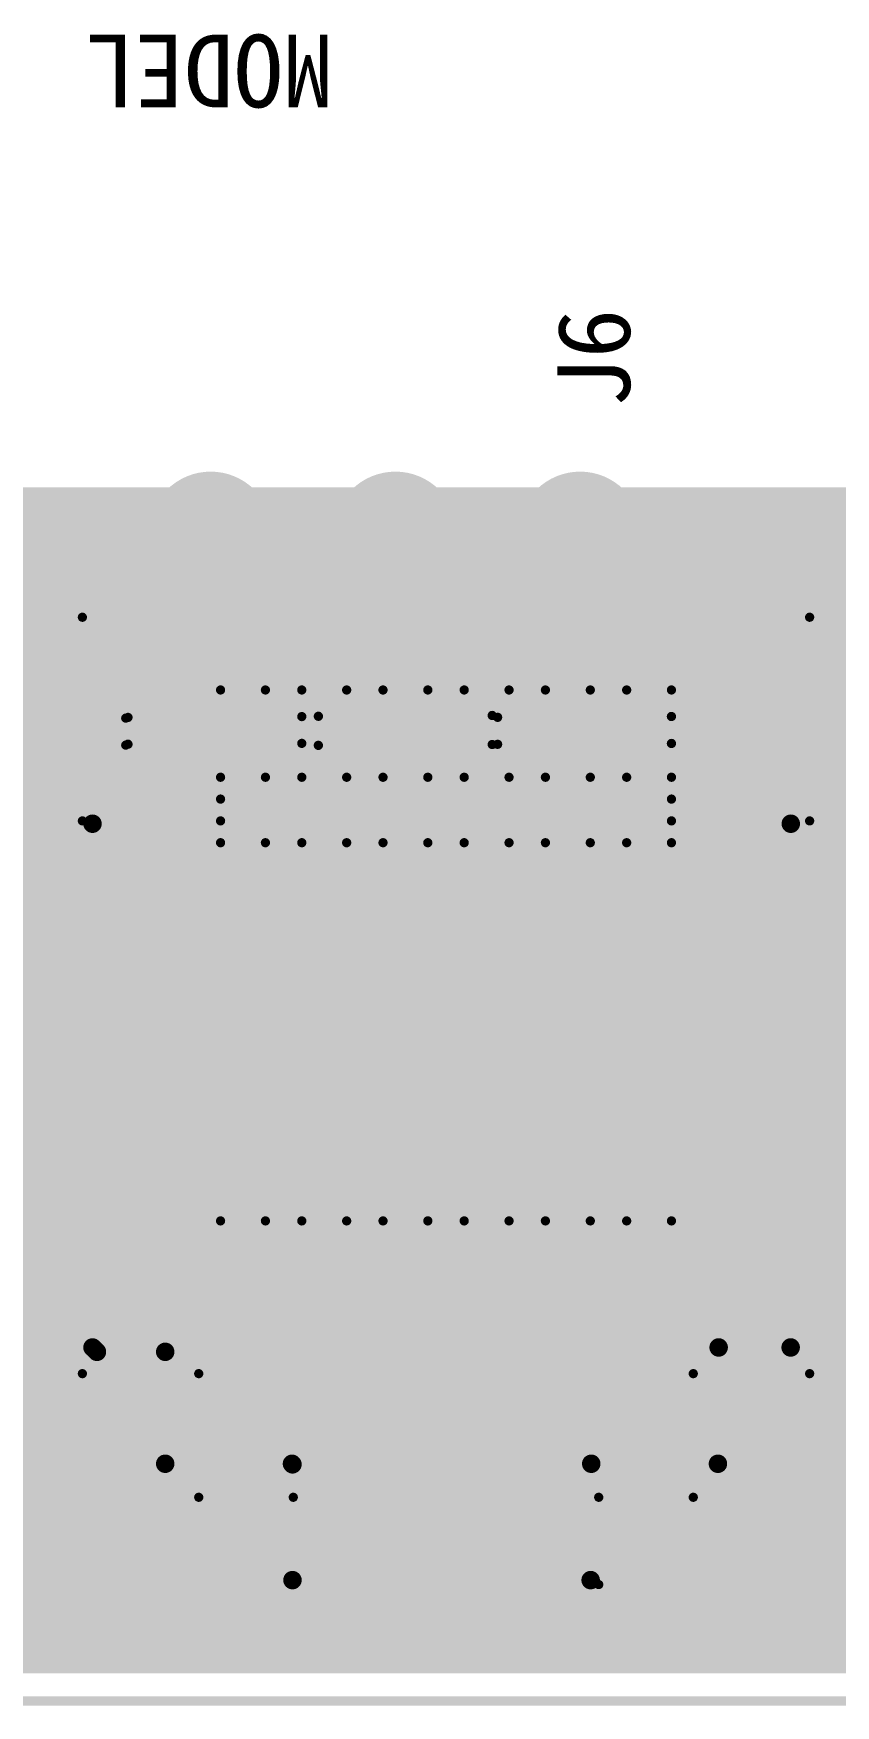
# Model space of a CAD drawing. Header units: millimetres. Extents: x 2043 to 2402, y 736 to 931.
# Drawn here: x 2230.59 to 2241.62, y 795.14 to 818.13 of the extents above; entities that cross this region are included whole.
import ezdxf

# ---------------------------------------------------------------- set-up
doc = ezdxf.new("R2010")
doc.units = ezdxf.units.MM
for name, color, linetype in [('BottomSolder', 6, 'Continuous'), ('TopOverlay', 2, 'Continuous'), ('TopSolder', 216, 'Continuous')]:
    doc.layers.add(name, color=color, linetype=linetype)
doc.styles.get("Standard").update_dxf_attribs({"font": '', "height": 0.8})
doc.styles.get('Standard').set_extended_font_data('SimHei')

# ---------------------------------------------------------------- blocks, each defined once
blk = doc.blocks.new('RJ11_10')
at = {"layer": 'BottomSolder'}
for points, const_width in [([(0.674, 4.978, 1), (2.526, 4.978, 1)], 1.852), ([(-5.326, 3.073, 1), (-4.474, 3.073, 1)], 0.852), ([(-7.866, 1.803, 1), (-7.014, 1.803, 1)], 0.852), ([(-5.326, 0.533, 1), (-4.474, 0.533, 1)], 0.852), ([(-7.866, -0.737, 1), (-7.014, -0.737, 1)], 0.852), ([(-5.326, -2.007, 1), (-4.474, -2.007, 1)], 0.852), ([(-7.866, -3.277, 1), (-7.014, -3.277, 1)], 0.852), ([(0.674, -5.182, 1), (2.526, -5.182, 1)], 1.852)]:
    blk.add_lwpolyline(points, format="xyb", close=True, dxfattribs=dict(at, const_width=const_width))
at = {"layer": 'TopOverlay', "const_width": 0.254}
for points in [[(5.45, 7.828), (-5.45, 7.828)], [(-5.45, 7.828), (-5.45, 6.628)], [(5.45, 7.828), (5.45, 6.628)], [(-7.95, 6.628), (-7.95, -6.832)], [(7.95, 6.628), (-7.95, 6.628)], [(7.95, 6.628), (7.95, -6.832)], [(-3.45, -4.902), (-3.45, 4.7)], [(3.75, 4.698), (-3.45, 4.7)], [(3.75, 4.698), (3.75, 3.708)], [(5.35, 3.698), (3.75, 3.708)], [(5.35, 3.698), (5.35, 1.956)], [(6.95, 1.948), (5.35, 1.956)], [(6.95, 1.948), (6.95, -2.152)], [(5.357, -2.152), (5.35, -2.159)], [(5.357, -2.152), (5.35, -2.159)], [(5.35, -2.159), (5.35, -3.902)], [(6.95, -2.152), (5.357, -2.152)], [(3.811, -3.902), (3.811, -4.841)], [(5.35, -3.902), (3.811, -3.902)], [(3.75, -4.902), (-3.45, -4.902)], [(3.811, -4.841), (3.75, -4.902)], [(7.95, -6.832), (-7.95, -6.832)], [(-5.45, -6.832), (-5.45, -8.032)], [(5.45, -6.832), (5.45, -8.032)], [(5.45, -8.032), (-5.45, -8.032)]]:
    blk.add_lwpolyline(points, dxfattribs=at)
at = {"layer": 'TopOverlay', "const_width": 0.127}
for points in [[(-5.514, 7.828, 1), (-5.387, 7.828, 1)], [(-5.514, 7.828, 1), (-5.387, 7.828, 1)], [(5.386, 7.828, 1), (5.513, 7.828, 1)], [(5.386, 7.828, 1), (5.513, 7.828, 1)], [(-8.014, 6.628, 1), (-7.887, 6.628, 1)], [(-8.014, 6.628, 1), (-7.887, 6.628, 1)], [(-5.514, 6.628, 1), (-5.387, 6.628, 1)], [(5.386, 6.628, 1), (5.513, 6.628, 1)], [(7.886, 6.628, 1), (8.013, 6.628, 1)], [(7.886, 6.628, 1), (8.013, 6.628, 1)], [(-3.514, 4.7, 1), (-3.387, 4.7, 1)], [(-3.514, 4.7, 1), (-3.387, 4.7, 1)], [(3.687, 4.698, 1), (3.814, 4.698, 1)], [(3.687, 4.698, 1), (3.814, 4.698, 1)], [(3.687, 3.708, 1), (3.814, 3.708, 1)], [(3.687, 3.708, 1), (3.814, 3.708, 1)], [(5.286, 3.698, 1), (5.413, 3.698, 1)], [(5.286, 3.698, 1), (5.413, 3.698, 1)], [(5.286, 1.956, 1), (5.413, 1.956, 1)], [(5.286, 1.956, 1), (5.413, 1.956, 1)], [(6.886, 1.948, 1), (7.013, 1.948, 1)], [(6.886, 1.948, 1), (7.013, 1.948, 1)], [(5.286, -2.159, 1), (5.413, -2.159, 1)], [(5.286, -2.159, 1), (5.413, -2.159, 1)], [(5.286, -2.159, 1), (5.413, -2.159, 1)], [(5.294, -2.152, 1), (5.421, -2.152, 1)], [(5.294, -2.152, 1), (5.421, -2.152, 1)], [(5.294, -2.152, 1), (5.421, -2.152, 1)], [(6.886, -2.152, 1), (7.013, -2.152, 1)], [(6.886, -2.152, 1), (7.013, -2.152, 1)], [(3.747, -3.902, 1), (3.874, -3.902, 1)], [(3.747, -3.902, 1), (3.874, -3.902, 1)], [(5.286, -3.902, 1), (5.413, -3.902, 1)], [(5.286, -3.902, 1), (5.413, -3.902, 1)], [(-3.514, -4.902, 1), (-3.387, -4.902, 1)], [(-3.514, -4.902, 1), (-3.387, -4.902, 1)], [(3.687, -4.902, 1), (3.814, -4.902, 1)], [(3.687, -4.902, 1), (3.814, -4.902, 1)], [(3.747, -4.841, 1), (3.874, -4.841, 1)], [(3.747, -4.841, 1), (3.874, -4.841, 1)], [(-8.014, -6.832, 1), (-7.887, -6.832, 1)], [(-8.014, -6.832, 1), (-7.887, -6.832, 1)], [(-5.514, -6.832, 1), (-5.387, -6.832, 1)], [(5.386, -6.832, 1), (5.513, -6.832, 1)], [(7.886, -6.832, 1), (8.013, -6.832, 1)], [(7.886, -6.832, 1), (8.013, -6.832, 1)], [(-5.514, -8.032, 1), (-5.387, -8.032, 1)], [(-5.514, -8.032, 1), (-5.387, -8.032, 1)], [(5.386, -8.032, 1), (5.513, -8.032, 1)], [(5.386, -8.032, 1), (5.513, -8.032, 1)]]:
    blk.add_lwpolyline(points, format="xyb", close=True, dxfattribs=at)
at = {"layer": 'TopSolder'}
for points, const_width in [([(0.674, 4.978, 1), (2.526, 4.978, 1)], 1.852), ([(-5.326, 3.073, 1), (-4.474, 3.073, 1)], 0.852), ([(-7.866, 1.803, 1), (-7.014, 1.803, 1)], 0.852), ([(-5.326, 0.533, 1), (-4.474, 0.533, 1)], 0.852), ([(-7.866, -0.737, 1), (-7.014, -0.737, 1)], 0.852), ([(-5.326, -2.007, 1), (-4.474, -2.007, 1)], 0.852), ([(-7.866, -3.277, 1), (-7.014, -3.277, 1)], 0.852), ([(0.674, -5.182, 1), (2.526, -5.182, 1)], 1.852)]:
    blk.add_lwpolyline(points, format="xyb", close=True, dxfattribs=dict(at, const_width=const_width))

msp = doc.modelspace()

# ---------------------------------------------------------------- linework, layer by layer
at = {"color": 7, "const_width": 0.128}
for points in [[(2243.015, 811.703), (2229.515, 811.703)], [(2243.015, 811.703), (2229.515, 811.703)], [(2231.265, 799.703), (2231.265, 810.103)], [(2241.265, 810.103), (2231.265, 810.103)], [(2231.265, 799.703), (2231.265, 810.103)], [(2241.265, 810.103), (2231.265, 810.103)], [(2241.265, 799.703), (2241.265, 810.103)], [(2241.265, 799.703), (2241.265, 810.103)], [(2233.165, 807.303), (2233.165, 809.103)], [(2233.165, 807.303), (2233.165, 809.103)], [(2239.365, 809.103), (2233.165, 809.103)], [(2239.365, 809.103), (2233.165, 809.103)], [(2233.782, 807.903), (2233.782, 809.103)], [(2233.782, 807.903), (2233.782, 809.103)], [(2234.282, 807.903), (2234.282, 809.103)], [(2234.282, 807.903), (2234.282, 809.103)], [(2234.899, 807.903), (2234.899, 809.103)], [(2234.899, 807.903), (2234.899, 809.103)], [(2235.399, 807.903), (2235.399, 809.103)], [(2235.399, 807.903), (2235.399, 809.103)], [(2236.015, 807.903), (2236.015, 809.103)], [(2236.015, 807.903), (2236.015, 809.103)], [(2236.515, 807.903), (2236.515, 809.103)], [(2236.515, 807.903), (2236.515, 809.103)], [(2237.132, 807.903), (2237.132, 809.103)], [(2237.132, 807.903), (2237.132, 809.103)], [(2237.632, 807.903), (2237.632, 809.103)], [(2237.632, 807.903), (2237.632, 809.103)], [(2238.249, 807.903), (2238.249, 809.103)], [(2238.249, 807.903), (2238.249, 809.103)], [(2238.749, 807.903), (2238.749, 809.103)], [(2238.749, 807.903), (2238.749, 809.103)], [(2239.365, 807.303), (2239.365, 809.103)], [(2239.365, 807.303), (2239.365, 809.103)], [(2233.782, 807.903), (2233.165, 807.903)], [(2233.782, 807.903), (2233.165, 807.903)], [(2234.899, 807.903), (2234.282, 807.903)], [(2234.899, 807.903), (2234.282, 807.903)], [(2236.015, 807.903), (2235.399, 807.903)], [(2236.015, 807.903), (2235.399, 807.903)], [(2237.132, 807.903), (2236.515, 807.903)], [(2237.132, 807.903), (2236.515, 807.903)], [(2238.249, 807.903), (2237.632, 807.903)], [(2238.249, 807.903), (2237.632, 807.903)], [(2239.365, 807.903), (2238.749, 807.903)], [(2239.365, 807.903), (2238.749, 807.903)], [(2239.365, 807.603), (2233.165, 807.603)], [(2239.365, 807.603), (2233.165, 807.603)], [(2233.165, 807.303), (2231.265, 807.303)], [(2233.165, 807.303), (2231.265, 807.303)], [(2241.265, 807.303), (2239.365, 807.303)], [(2241.265, 807.303), (2239.365, 807.303)], [(2233.782, 807.003), (2233.165, 807.003)], [(2233.165, 801.803), (2233.165, 807.003)], [(2233.782, 807.003), (2233.165, 807.003)], [(2233.165, 801.803), (2233.165, 807.003)], [(2233.782, 801.803), (2233.782, 807.003)], [(2233.782, 801.803), (2233.782, 807.003)], [(2234.282, 801.803), (2234.282, 807.003)], [(2234.282, 801.803), (2234.282, 807.003)], [(2234.899, 807.003), (2234.282, 807.003)], [(2234.899, 807.003), (2234.282, 807.003)], [(2234.899, 801.803), (2234.899, 807.003)], [(2234.899, 801.803), (2234.899, 807.003)], [(2235.399, 801.803), (2235.399, 807.003)], [(2236.015, 807.003), (2235.399, 807.003)], [(2235.399, 801.803), (2235.399, 807.003)], [(2236.015, 807.003), (2235.399, 807.003)], [(2236.015, 801.803), (2236.015, 807.003)], [(2236.015, 801.803), (2236.015, 807.003)], [(2236.515, 801.803), (2236.515, 807.003)], [(2237.132, 807.003), (2236.515, 807.003)], [(2236.515, 801.803), (2236.515, 807.003)], [(2237.132, 807.003), (2236.515, 807.003)], [(2237.132, 801.803), (2237.132, 807.003)], [(2237.132, 801.803), (2237.132, 807.003)], [(2237.632, 801.803), (2237.632, 807.003)], [(2238.249, 807.003), (2237.632, 807.003)], [(2237.632, 801.803), (2237.632, 807.003)], [(2238.249, 807.003), (2237.632, 807.003)], [(2238.249, 801.803), (2238.249, 807.003)], [(2238.249, 801.803), (2238.249, 807.003)], [(2238.749, 801.803), (2238.749, 807.003)], [(2239.365, 807.003), (2238.749, 807.003)], [(2238.749, 801.803), (2238.749, 807.003)], [(2239.365, 807.003), (2238.749, 807.003)], [(2239.365, 801.803), (2239.365, 807.003)], [(2239.365, 801.803), (2239.365, 807.003)], [(2233.782, 801.803), (2233.165, 801.803)], [(2233.782, 801.803), (2233.165, 801.803)], [(2234.899, 801.803), (2234.282, 801.803)], [(2234.899, 801.803), (2234.282, 801.803)], [(2236.015, 801.803), (2235.399, 801.803)], [(2236.015, 801.803), (2235.399, 801.803)], [(2237.132, 801.803), (2236.515, 801.803)], [(2237.132, 801.803), (2236.515, 801.803)], [(2238.249, 801.803), (2237.632, 801.803)], [(2238.249, 801.803), (2237.632, 801.803)], [(2239.365, 801.803), (2238.749, 801.803)], [(2239.365, 801.803), (2238.749, 801.803)], [(2232.865, 799.703), (2231.265, 799.703)], [(2232.865, 799.703), (2231.265, 799.703)], [(2232.865, 798.003), (2232.865, 799.703)], [(2232.865, 798.003), (2232.865, 799.703)], [(2239.665, 798.003), (2239.665, 799.703)], [(2241.265, 799.703), (2239.665, 799.703)], [(2239.665, 798.003), (2239.665, 799.703)], [(2241.265, 799.703), (2239.665, 799.703)], [(2234.165, 798.003), (2232.865, 798.003)], [(2234.165, 798.003), (2232.865, 798.003)], [(2234.165, 796.803), (2234.165, 798.003)], [(2234.165, 796.803), (2234.165, 798.003)], [(2238.365, 796.803), (2238.365, 798.003)], [(2239.665, 798.003), (2238.365, 798.003)], [(2238.365, 796.803), (2238.365, 798.003)], [(2239.665, 798.003), (2238.365, 798.003)], [(2238.365, 796.803), (2234.165, 796.803)], [(2238.365, 796.803), (2234.165, 796.803)], [(2243.015, 795.803), (2229.515, 795.803)], [(2298.815, 795.203), (2083.815, 795.203)]]:
    msp.add_lwpolyline(points, dxfattribs=at)
at = {"color": 7}
for points, const_width in [([(2231.265, 810.071, 1), (2231.265, 810.134, 1)], 0.0638), ([(2231.265, 810.071, 1), (2231.265, 810.134, 1)], 0.0638), ([(2231.265, 810.071, 1), (2231.265, 810.134, 1)], 0.0638), ([(2231.265, 810.071, 1), (2231.265, 810.134, 1)], 0.0638), ([(2241.265, 810.071, 1), (2241.265, 810.134, 1)], 0.0638), ([(2241.265, 810.071, 1), (2241.265, 810.134, 1)], 0.0638), ([(2241.265, 810.071, 1), (2241.265, 810.134, 1)], 0.0638), ([(2241.265, 810.071, 1), (2241.265, 810.134, 1)], 0.0638), ([(2233.165, 809.071, 1), (2233.165, 809.134, 1)], 0.0638), ([(2233.165, 809.071, 1), (2233.165, 809.134, 1)], 0.0638), ([(2233.165, 809.071, 1), (2233.165, 809.134, 1)], 0.0638), ([(2233.165, 809.071, 1), (2233.165, 809.134, 1)], 0.0638), ([(2233.782, 809.071, 1), (2233.782, 809.134, 1)], 0.0638), ([(2233.782, 809.071, 1), (2233.782, 809.134, 1)], 0.0638), ([(2234.282, 809.071, 1), (2234.282, 809.134, 1)], 0.0638), ([(2234.282, 809.071, 1), (2234.282, 809.134, 1)], 0.0638), ([(2234.899, 809.071, 1), (2234.899, 809.134, 1)], 0.0638), ([(2234.899, 809.071, 1), (2234.899, 809.134, 1)], 0.0638), ([(2235.399, 809.071, 1), (2235.399, 809.134, 1)], 0.0638), ([(2235.399, 809.071, 1), (2235.399, 809.134, 1)], 0.0638), ([(2236.015, 809.071, 1), (2236.015, 809.134, 1)], 0.0638), ([(2236.015, 809.071, 1), (2236.015, 809.134, 1)], 0.0638), ([(2236.515, 809.071, 1), (2236.515, 809.134, 1)], 0.0638), ([(2236.515, 809.071, 1), (2236.515, 809.134, 1)], 0.0638), ([(2237.132, 809.071, 1), (2237.132, 809.134, 1)], 0.0638), ([(2237.132, 809.071, 1), (2237.132, 809.134, 1)], 0.0638), ([(2237.632, 809.071, 1), (2237.632, 809.134, 1)], 0.0638), ([(2237.632, 809.071, 1), (2237.632, 809.134, 1)], 0.0638), ([(2238.249, 809.071, 1), (2238.249, 809.134, 1)], 0.0638), ([(2238.249, 809.071, 1), (2238.249, 809.134, 1)], 0.0638), ([(2238.749, 809.071, 1), (2238.749, 809.134, 1)], 0.0638), ([(2238.749, 809.071, 1), (2238.749, 809.134, 1)], 0.0638), ([(2239.365, 809.071, 1), (2239.365, 809.134, 1)], 0.0638), ([(2239.365, 809.071, 1), (2239.365, 809.134, 1)], 0.0638), ([(2239.365, 809.071, 1), (2239.365, 809.134, 1)], 0.0638), ([(2239.365, 809.071, 1), (2239.365, 809.134, 1)], 0.0638), ([(2231.861, 808.684, 1), (2231.861, 808.747, 1)], 0.0635), ([(2231.892, 808.693, 1), (2231.892, 808.757, 1)], 0.0635), ([(2234.282, 808.705, 1), (2234.282, 808.768, 1)], 0.0638), ([(2234.282, 808.705, 1), (2234.282, 808.768, 1)], 0.0638), ([(2234.51, 808.741, 1), (2234.51, 808.341, 1)], 0.127), ([(2234.51, 808.709, 1), (2234.51, 808.773, 1)], 0.0635), ([(2236.9, 808.753, 1), (2236.9, 808.353, 1)], 0.128), ([(2236.9, 808.753, 1), (2236.9, 808.353, 1)], 0.128), ([(2236.9, 808.721, 1), (2236.9, 808.784, 1)], 0.0638), ([(2236.9, 808.721, 1), (2236.9, 808.784, 1)], 0.0638), ([(2236.975, 808.695, 1), (2236.975, 808.758, 1)], 0.0635), ([(2239.365, 808.706, 1), (2239.365, 808.77, 1)], 0.0638), ([(2239.365, 808.706, 1), (2239.365, 808.77, 1)], 0.0638), ([(2231.861, 808.313, 1), (2231.861, 808.376, 1)], 0.0635), ([(2231.892, 808.325, 1), (2231.892, 808.389, 1)], 0.0635), ([(2234.282, 808.337, 1), (2234.282, 808.4, 1)], 0.0638), ([(2234.282, 808.337, 1), (2234.282, 808.4, 1)], 0.0638), ([(2234.51, 808.309, 1), (2234.51, 808.373, 1)], 0.0635), ([(2236.9, 808.321, 1), (2236.9, 808.384, 1)], 0.0638), ([(2236.9, 808.321, 1), (2236.9, 808.384, 1)], 0.0638), ([(2236.975, 808.324, 1), (2236.975, 808.387, 1)], 0.0635), ([(2239.365, 808.335, 1), (2239.365, 808.399, 1)], 0.0638), ([(2239.365, 808.335, 1), (2239.365, 808.399, 1)], 0.0638), ([(2233.165, 807.871, 1), (2233.165, 807.934, 1)], 0.0638), ([(2233.165, 807.871, 1), (2233.165, 807.934, 1)], 0.0638), ([(2233.782, 807.871, 1), (2233.782, 807.934, 1)], 0.0638), ([(2233.782, 807.871, 1), (2233.782, 807.934, 1)], 0.0638), ([(2233.782, 807.871, 1), (2233.782, 807.934, 1)], 0.0638), ([(2233.782, 807.871, 1), (2233.782, 807.934, 1)], 0.0638), ([(2234.282, 807.871, 1), (2234.282, 807.934, 1)], 0.0638), ([(2234.282, 807.871, 1), (2234.282, 807.934, 1)], 0.0638), ([(2234.282, 807.871, 1), (2234.282, 807.934, 1)], 0.0638), ([(2234.282, 807.871, 1), (2234.282, 807.934, 1)], 0.0638), ([(2234.899, 807.871, 1), (2234.899, 807.934, 1)], 0.0638), ([(2234.899, 807.871, 1), (2234.899, 807.934, 1)], 0.0638), ([(2234.899, 807.871, 1), (2234.899, 807.934, 1)], 0.0638), ([(2234.899, 807.871, 1), (2234.899, 807.934, 1)], 0.0638), ([(2235.399, 807.871, 1), (2235.399, 807.934, 1)], 0.0638), ([(2235.399, 807.871, 1), (2235.399, 807.934, 1)], 0.0638), ([(2235.399, 807.871, 1), (2235.399, 807.934, 1)], 0.0638), ([(2235.399, 807.871, 1), (2235.399, 807.934, 1)], 0.0638), ([(2236.015, 807.871, 1), (2236.015, 807.934, 1)], 0.0638), ([(2236.015, 807.871, 1), (2236.015, 807.934, 1)], 0.0638), ([(2236.015, 807.871, 1), (2236.015, 807.934, 1)], 0.0638), ([(2236.015, 807.871, 1), (2236.015, 807.934, 1)], 0.0638), ([(2236.515, 807.871, 1), (2236.515, 807.934, 1)], 0.0638), ([(2236.515, 807.871, 1), (2236.515, 807.934, 1)], 0.0638), ([(2236.515, 807.871, 1), (2236.515, 807.934, 1)], 0.0638), ([(2236.515, 807.871, 1), (2236.515, 807.934, 1)], 0.0638), ([(2237.132, 807.871, 1), (2237.132, 807.934, 1)], 0.0638), ([(2237.132, 807.871, 1), (2237.132, 807.934, 1)], 0.0638), ([(2237.132, 807.871, 1), (2237.132, 807.934, 1)], 0.0638), ([(2237.132, 807.871, 1), (2237.132, 807.934, 1)], 0.0638), ([(2237.632, 807.871, 1), (2237.632, 807.934, 1)], 0.0638), ([(2237.632, 807.871, 1), (2237.632, 807.934, 1)], 0.0638), ([(2237.632, 807.871, 1), (2237.632, 807.934, 1)], 0.0638), ([(2237.632, 807.871, 1), (2237.632, 807.934, 1)], 0.0638), ([(2238.249, 807.871, 1), (2238.249, 807.934, 1)], 0.0638), ([(2238.249, 807.871, 1), (2238.249, 807.934, 1)], 0.0638), ([(2238.249, 807.871, 1), (2238.249, 807.934, 1)], 0.0638), ([(2238.249, 807.871, 1), (2238.249, 807.934, 1)], 0.0638), ([(2238.749, 807.871, 1), (2238.749, 807.934, 1)], 0.0638), ([(2238.749, 807.871, 1), (2238.749, 807.934, 1)], 0.0638), ([(2238.749, 807.871, 1), (2238.749, 807.934, 1)], 0.0638), ([(2238.749, 807.871, 1), (2238.749, 807.934, 1)], 0.0638), ([(2239.365, 807.871, 1), (2239.365, 807.934, 1)], 0.0638), ([(2239.365, 807.871, 1), (2239.365, 807.934, 1)], 0.0638), ([(2233.165, 807.571, 1), (2233.165, 807.634, 1)], 0.0638), ([(2233.165, 807.571, 1), (2233.165, 807.634, 1)], 0.0638), ([(2239.365, 807.571, 1), (2239.365, 807.634, 1)], 0.0638), ([(2239.365, 807.571, 1), (2239.365, 807.634, 1)], 0.0638), ([(2231.265, 807.271, 1), (2231.265, 807.334, 1)], 0.0638), ([(2231.265, 807.271, 1), (2231.265, 807.334, 1)], 0.0638), ([(2233.165, 807.271, 1), (2233.165, 807.334, 1)], 0.0638), ([(2233.165, 807.271, 1), (2233.165, 807.334, 1)], 0.0638), ([(2233.165, 807.271, 1), (2233.165, 807.334, 1)], 0.0638), ([(2233.165, 807.271, 1), (2233.165, 807.334, 1)], 0.0638), ([(2239.365, 807.271, 1), (2239.365, 807.334, 1)], 0.0638), ([(2239.365, 807.271, 1), (2239.365, 807.334, 1)], 0.0638), ([(2239.365, 807.271, 1), (2239.365, 807.334, 1)], 0.0638), ([(2239.365, 807.271, 1), (2239.365, 807.334, 1)], 0.0638), ([(2241.265, 807.271, 1), (2241.265, 807.334, 1)], 0.0638), ([(2241.265, 807.271, 1), (2241.265, 807.334, 1)], 0.0638), ([(2233.165, 806.971, 1), (2233.165, 807.034, 1)], 0.0638), ([(2233.165, 806.971, 1), (2233.165, 807.034, 1)], 0.0638), ([(2233.165, 806.971, 1), (2233.165, 807.034, 1)], 0.0638), ([(2233.165, 806.971, 1), (2233.165, 807.034, 1)], 0.0638), ([(2233.782, 806.971, 1), (2233.782, 807.034, 1)], 0.0638), ([(2233.782, 806.971, 1), (2233.782, 807.034, 1)], 0.0638), ([(2233.782, 806.971, 1), (2233.782, 807.034, 1)], 0.0638), ([(2233.782, 806.971, 1), (2233.782, 807.034, 1)], 0.0638), ([(2234.282, 806.971, 1), (2234.282, 807.034, 1)], 0.0638), ([(2234.282, 806.971, 1), (2234.282, 807.034, 1)], 0.0638), ([(2234.282, 806.971, 1), (2234.282, 807.034, 1)], 0.0638), ([(2234.282, 806.971, 1), (2234.282, 807.034, 1)], 0.0638), ([(2234.899, 806.971, 1), (2234.899, 807.034, 1)], 0.0638), ([(2234.899, 806.971, 1), (2234.899, 807.034, 1)], 0.0638), ([(2234.899, 806.971, 1), (2234.899, 807.034, 1)], 0.0638), ([(2234.899, 806.971, 1), (2234.899, 807.034, 1)], 0.0638), ([(2235.399, 806.971, 1), (2235.399, 807.034, 1)], 0.0638), ([(2235.399, 806.971, 1), (2235.399, 807.034, 1)], 0.0638), ([(2235.399, 806.971, 1), (2235.399, 807.034, 1)], 0.0638), ([(2235.399, 806.971, 1), (2235.399, 807.034, 1)], 0.0638), ([(2236.015, 806.971, 1), (2236.015, 807.034, 1)], 0.0638), ([(2236.015, 806.971, 1), (2236.015, 807.034, 1)], 0.0638), ([(2236.015, 806.971, 1), (2236.015, 807.034, 1)], 0.0638), ([(2236.015, 806.971, 1), (2236.015, 807.034, 1)], 0.0638), ([(2236.515, 806.971, 1), (2236.515, 807.034, 1)], 0.0638), ([(2236.515, 806.971, 1), (2236.515, 807.034, 1)], 0.0638), ([(2236.515, 806.971, 1), (2236.515, 807.034, 1)], 0.0638), ([(2236.515, 806.971, 1), (2236.515, 807.034, 1)], 0.0638), ([(2237.132, 806.971, 1), (2237.132, 807.034, 1)], 0.0638), ([(2237.132, 806.971, 1), (2237.132, 807.034, 1)], 0.0638), ([(2237.132, 806.971, 1), (2237.132, 807.034, 1)], 0.0638), ([(2237.132, 806.971, 1), (2237.132, 807.034, 1)], 0.0638), ([(2237.632, 806.971, 1), (2237.632, 807.034, 1)], 0.0638), ([(2237.632, 806.971, 1), (2237.632, 807.034, 1)], 0.0638), ([(2237.632, 806.971, 1), (2237.632, 807.034, 1)], 0.0638), ([(2237.632, 806.971, 1), (2237.632, 807.034, 1)], 0.0638), ([(2238.249, 806.971, 1), (2238.249, 807.034, 1)], 0.0638), ([(2238.249, 806.971, 1), (2238.249, 807.034, 1)], 0.0638), ([(2238.249, 806.971, 1), (2238.249, 807.034, 1)], 0.0638), ([(2238.249, 806.971, 1), (2238.249, 807.034, 1)], 0.0638), ([(2238.749, 806.971, 1), (2238.749, 807.034, 1)], 0.0638), ([(2238.749, 806.971, 1), (2238.749, 807.034, 1)], 0.0638), ([(2238.749, 806.971, 1), (2238.749, 807.034, 1)], 0.0638), ([(2238.749, 806.971, 1), (2238.749, 807.034, 1)], 0.0638), ([(2239.365, 806.971, 1), (2239.365, 807.034, 1)], 0.0638), ([(2239.365, 806.971, 1), (2239.365, 807.034, 1)], 0.0638), ([(2239.365, 806.971, 1), (2239.365, 807.034, 1)], 0.0638), ([(2239.365, 806.971, 1), (2239.365, 807.034, 1)], 0.0638), ([(2233.165, 801.771, 1), (2233.165, 801.834, 1)], 0.0638), ([(2233.165, 801.771, 1), (2233.165, 801.834, 1)], 0.0638), ([(2233.165, 801.771, 1), (2233.165, 801.834, 1)], 0.0638), ([(2233.165, 801.771, 1), (2233.165, 801.834, 1)], 0.0638), ([(2233.782, 801.771, 1), (2233.782, 801.834, 1)], 0.0638), ([(2233.782, 801.771, 1), (2233.782, 801.834, 1)], 0.0638), ([(2233.782, 801.771, 1), (2233.782, 801.834, 1)], 0.0638), ([(2233.782, 801.771, 1), (2233.782, 801.834, 1)], 0.0638), ([(2234.282, 801.771, 1), (2234.282, 801.834, 1)], 0.0638), ([(2234.282, 801.771, 1), (2234.282, 801.834, 1)], 0.0638), ([(2234.282, 801.771, 1), (2234.282, 801.834, 1)], 0.0638), ([(2234.282, 801.771, 1), (2234.282, 801.834, 1)], 0.0638), ([(2234.899, 801.771, 1), (2234.899, 801.834, 1)], 0.0638), ([(2234.899, 801.771, 1), (2234.899, 801.834, 1)], 0.0638), ([(2234.899, 801.771, 1), (2234.899, 801.834, 1)], 0.0638), ([(2234.899, 801.771, 1), (2234.899, 801.834, 1)], 0.0638), ([(2235.399, 801.771, 1), (2235.399, 801.834, 1)], 0.0638), ([(2235.399, 801.771, 1), (2235.399, 801.834, 1)], 0.0638), ([(2235.399, 801.771, 1), (2235.399, 801.834, 1)], 0.0638), ([(2235.399, 801.771, 1), (2235.399, 801.834, 1)], 0.0638), ([(2236.015, 801.771, 1), (2236.015, 801.834, 1)], 0.0638), ([(2236.015, 801.771, 1), (2236.015, 801.834, 1)], 0.0638), ([(2236.015, 801.771, 1), (2236.015, 801.834, 1)], 0.0638), ([(2236.015, 801.771, 1), (2236.015, 801.834, 1)], 0.0638), ([(2236.515, 801.771, 1), (2236.515, 801.834, 1)], 0.0638), ([(2236.515, 801.771, 1), (2236.515, 801.834, 1)], 0.0638), ([(2236.515, 801.771, 1), (2236.515, 801.834, 1)], 0.0638), ([(2236.515, 801.771, 1), (2236.515, 801.834, 1)], 0.0638), ([(2237.132, 801.771, 1), (2237.132, 801.834, 1)], 0.0638), ([(2237.132, 801.771, 1), (2237.132, 801.834, 1)], 0.0638), ([(2237.132, 801.771, 1), (2237.132, 801.834, 1)], 0.0638), ([(2237.132, 801.771, 1), (2237.132, 801.834, 1)], 0.0638), ([(2237.632, 801.771, 1), (2237.632, 801.834, 1)], 0.0638), ([(2237.632, 801.771, 1), (2237.632, 801.834, 1)], 0.0638), ([(2237.632, 801.771, 1), (2237.632, 801.834, 1)], 0.0638), ([(2237.632, 801.771, 1), (2237.632, 801.834, 1)], 0.0638), ([(2238.249, 801.771, 1), (2238.249, 801.834, 1)], 0.0638), ([(2238.249, 801.771, 1), (2238.249, 801.834, 1)], 0.0638), ([(2238.249, 801.771, 1), (2238.249, 801.834, 1)], 0.0638), ([(2238.249, 801.771, 1), (2238.249, 801.834, 1)], 0.0638), ([(2238.749, 801.771, 1), (2238.749, 801.834, 1)], 0.0638), ([(2238.749, 801.771, 1), (2238.749, 801.834, 1)], 0.0638), ([(2238.749, 801.771, 1), (2238.749, 801.834, 1)], 0.0638), ([(2238.749, 801.771, 1), (2238.749, 801.834, 1)], 0.0638), ([(2239.365, 801.771, 1), (2239.365, 801.834, 1)], 0.0638), ([(2239.365, 801.771, 1), (2239.365, 801.834, 1)], 0.0638), ([(2239.365, 801.771, 1), (2239.365, 801.834, 1)], 0.0638), ([(2239.365, 801.771, 1), (2239.365, 801.834, 1)], 0.0638), ([(2231.265, 799.671, 1), (2231.265, 799.734, 1)], 0.0638), ([(2231.265, 799.671, 1), (2231.265, 799.734, 1)], 0.0638), ([(2231.265, 799.671, 1), (2231.265, 799.734, 1)], 0.0638), ([(2231.265, 799.671, 1), (2231.265, 799.734, 1)], 0.0638), ([(2232.865, 799.671, 1), (2232.865, 799.734, 1)], 0.0638), ([(2232.865, 799.671, 1), (2232.865, 799.734, 1)], 0.0638), ([(2232.865, 799.671, 1), (2232.865, 799.734, 1)], 0.0638), ([(2232.865, 799.671, 1), (2232.865, 799.734, 1)], 0.0638), ([(2239.665, 799.671, 1), (2239.665, 799.734, 1)], 0.0638), ([(2239.665, 799.671, 1), (2239.665, 799.734, 1)], 0.0638), ([(2239.665, 799.671, 1), (2239.665, 799.734, 1)], 0.0638), ([(2239.665, 799.671, 1), (2239.665, 799.734, 1)], 0.0638), ([(2241.265, 799.671, 1), (2241.265, 799.734, 1)], 0.0638), ([(2241.265, 799.671, 1), (2241.265, 799.734, 1)], 0.0638), ([(2241.265, 799.671, 1), (2241.265, 799.734, 1)], 0.0638), ([(2241.265, 799.671, 1), (2241.265, 799.734, 1)], 0.0638), ([(2232.865, 797.971, 1), (2232.865, 798.034, 1)], 0.0638), ([(2232.865, 797.971, 1), (2232.865, 798.034, 1)], 0.0638), ([(2232.865, 797.971, 1), (2232.865, 798.034, 1)], 0.0638), ([(2232.865, 797.971, 1), (2232.865, 798.034, 1)], 0.0638), ([(2234.165, 797.971, 1), (2234.165, 798.034, 1)], 0.0638), ([(2234.165, 797.971, 1), (2234.165, 798.034, 1)], 0.0638), ([(2234.165, 797.971, 1), (2234.165, 798.034, 1)], 0.0638), ([(2234.165, 797.971, 1), (2234.165, 798.034, 1)], 0.0638), ([(2238.365, 797.971, 1), (2238.365, 798.034, 1)], 0.0638), ([(2238.365, 797.971, 1), (2238.365, 798.034, 1)], 0.0638), ([(2238.365, 797.971, 1), (2238.365, 798.034, 1)], 0.0638), ([(2238.365, 797.971, 1), (2238.365, 798.034, 1)], 0.0638), ([(2239.665, 797.971, 1), (2239.665, 798.034, 1)], 0.0638), ([(2239.665, 797.971, 1), (2239.665, 798.034, 1)], 0.0638), ([(2239.665, 797.971, 1), (2239.665, 798.034, 1)], 0.0638), ([(2239.665, 797.971, 1), (2239.665, 798.034, 1)], 0.0638), ([(2234.165, 796.771, 1), (2234.165, 796.834, 1)], 0.0638), ([(2234.165, 796.771, 1), (2234.165, 796.834, 1)], 0.0638), ([(2234.165, 796.771, 1), (2234.165, 796.834, 1)], 0.0638), ([(2234.165, 796.771, 1), (2234.165, 796.834, 1)], 0.0638), ([(2238.365, 796.771, 1), (2238.365, 796.834, 1)], 0.0638), ([(2238.365, 796.771, 1), (2238.365, 796.834, 1)], 0.0638), ([(2238.365, 796.771, 1), (2238.365, 796.834, 1)], 0.0638), ([(2238.365, 796.771, 1), (2238.365, 796.834, 1)], 0.0638)]:
    msp.add_lwpolyline(points, format="xyb", close=True, dxfattribs=dict(at, const_width=const_width))
for points, const_width in [([(2231.861, 808.345, -0.6742), (2231.861, 808.715)], 0.127), ([(2231.892, 808.725, -1.512505), (2231.892, 808.357)], 0.127), ([(2234.282, 808.737, -1.512505), (2234.282, 808.369)], 0.128), ([(2234.282, 808.737, -1.512505), (2234.282, 808.369)], 0.128), ([(2236.975, 808.356, -0.6742), (2236.975, 808.727)], 0.127), ([(2239.365, 808.367, -0.6742), (2239.365, 808.738)], 0.128), ([(2239.365, 808.367, -0.6742), (2239.365, 808.738)], 0.128)]:
    msp.add_lwpolyline(points, format="xyb", dxfattribs=dict(at, const_width=const_width))
msp.add_solid([(2257.083, 795.584), (2257.083, 811.84), (2197.139, 795.584), (2197.139, 811.84)], dxfattribs=at)

# ---------------------------------------------------------------- block references
at = {"color": 7, "rotation": 270}
msp.add_blockref('RJ11_10', (2236.306, 803.813), dxfattribs=at)

# ---------------------------------------------------------------- texts
at = {"color": 7}
for s, rotation, p in [('MODEL : MPDU2017-ZK PCB', 180, (2234.706, 818.113)), ('J6', 90, (2238.795, 812.983))]:
    msp.add_text(s, height=1, rotation=rotation, dxfattribs=at).set_placement(p)

doc.saveas('drawing.dxf')
